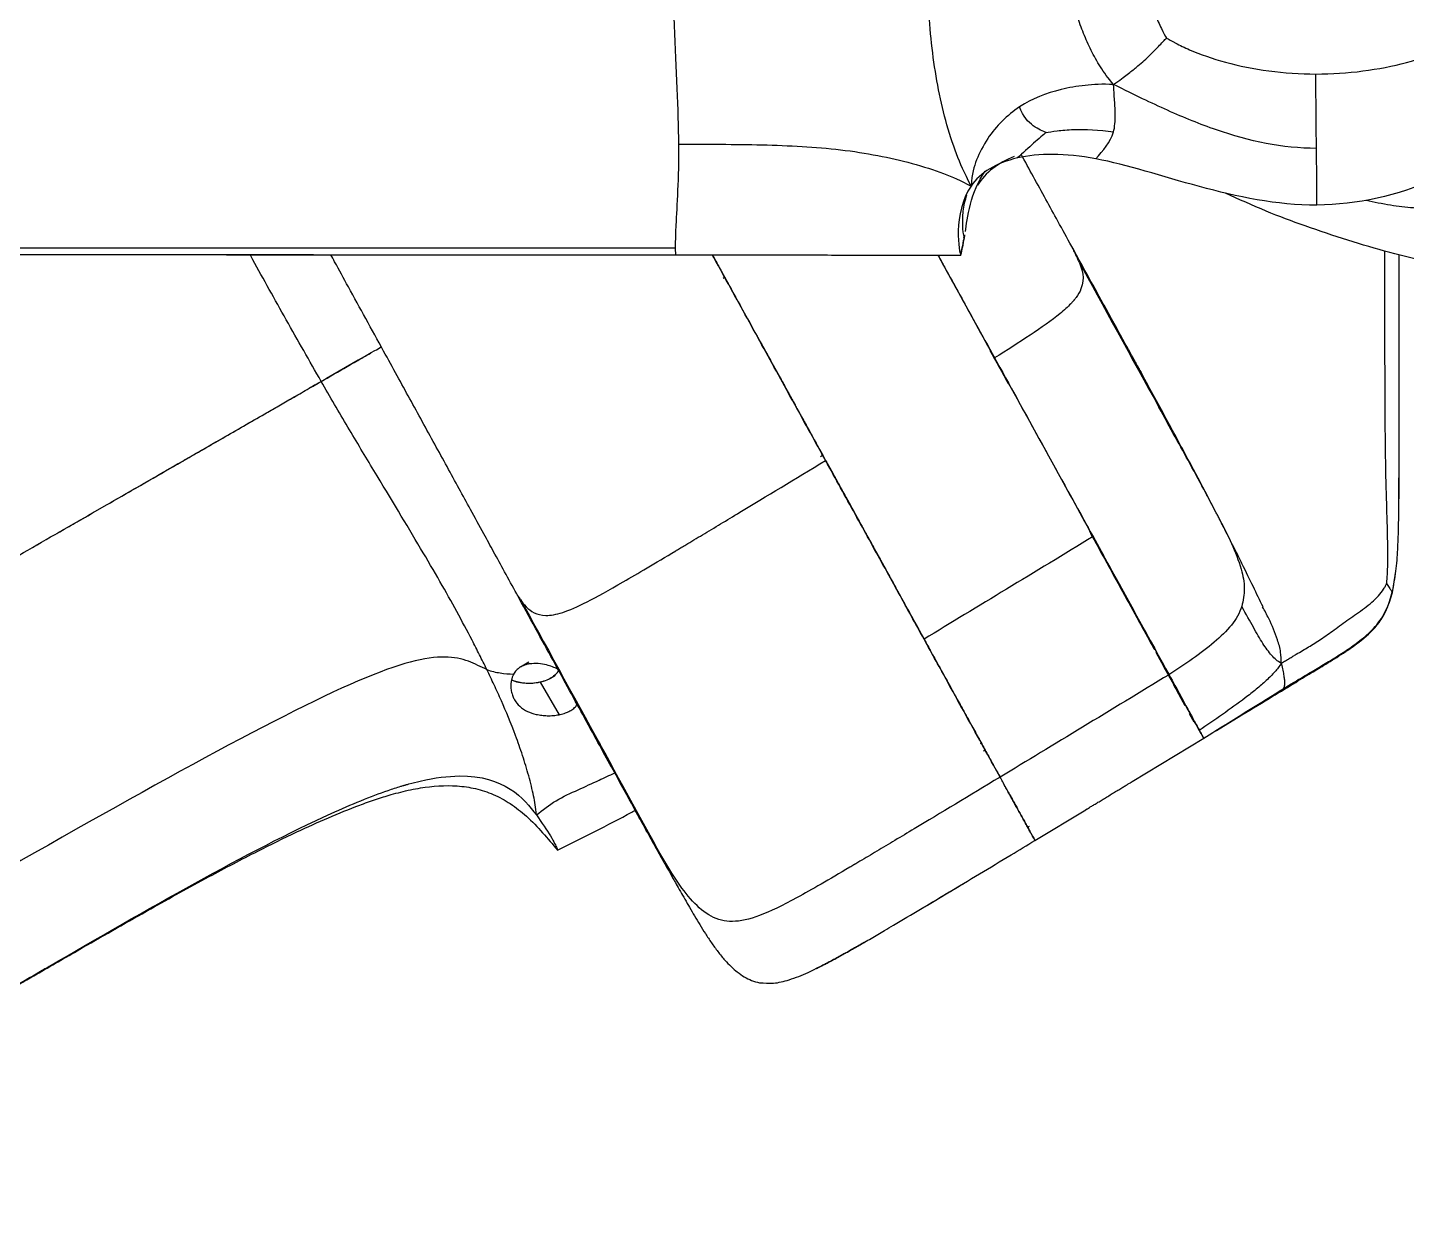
# Model space of a CAD drawing. Header units: millimetres. Extents: x 0 to 1189, y 0 to 841.
# Drawn here: x 638.2 to 708.1, y 562.4 to 622.7 of the extents above; entities that cross this region are included whole.
import ezdxf

# ---------------------------------------------------------------- set-up
doc = ezdxf.new("R2010")
doc.units = ezdxf.units.MM

msp = doc.modelspace()

# ---------------------------------------------------------------- linework, layer by layer
at = {"color": 7, "linetype": 'Continuous', "lineweight": 25}
for p, q in [((685.639, 611.597), (685.684, 611.951)), ((685.69, 612.097), (685.69, 612.098)), ((685.729, 612.116), (685.701, 612.116)), ((685.729, 612.116), (685.749, 612.226)), ((671.091, 611.212), (672.952, 611.21)), ((672.932, 611.21), (672.972, 611.21)), ((672.948, 611.2), (673.391, 610.395)), ((676.852, 611.205), (678.39, 611.203)), ((685.5, 611.189), (685.551, 611.189)), ((685.568, 611.225), (685.635, 611.588)), ((685.608, 611.518), (685.622, 611.597)), ((685.64, 611.698), (685.627, 611.597)), ((685.639, 611.597), (685.627, 611.597)), ((685.641, 611.709), (685.64, 611.698)), ((691.177, 611.622), (691.173, 611.629)), ((673.391, 610.395), (674.169, 608.983)), ((673.493, 610.029), (673.569, 610.073)), ((655.61, 606.227), (655.61, 606.227)), ((654.987, 605.869), (653.373, 604.941)), ((652.823, 604.625), (652.89, 604.663)), ((652.956, 604.702), (652.842, 604.636)), ((647.703, 601.681), (650.056, 603.035)), ((678.426, 600.988), (678.538, 601.053)), ((678.426, 600.988), (678.538, 601.053)), ((678.832, 600.52), (679.421, 599.45)), ((698.497, 598.125), (698.241, 598.61)), ((707.428, 594.095), (707.61, 595.168)), ((707.428, 594.095), (707.428, 594.095)), ((695.432, 591.058), (695.634, 590.69)), ((663.633, 590.549), (663.216, 590.308)), ((664.217, 589.537), (665.169, 587.889)), ((694.23, 584.496), (697.862, 586.699)), ((694.23, 584.496), (697.862, 586.699)), ((697.862, 586.699), (697.862, 586.699)), ((686.543, 586.424), (686.585, 586.447)), ((686.702, 586.062), (686.774, 586.103)), ((687.325, 585.103), (687.449, 584.878)), ((689.303, 581.513), (691.877, 583.071)), ((689.303, 581.513), (691.877, 583.071)), ((689.012, 582.228), (688.935, 582.181)), ((689.07, 581.936), (689.08, 581.942))]:
    msp.add_line(p, q, dxfattribs=at)
at = {"color": 7, "linetype": 'Continuous', "lineweight": 25, "flags": 128}
for points in [[(685.71, 612.098), (685.67, 611.871), (685.638, 611.692)], [(685.649, 611.677), (685.687, 611.888), (685.729, 612.116)], [(639.708, 611.219), (639.762, 611.219), (644.199, 611.219), (648.309, 611.218), (652.089, 611.218)], [(685.549, 611.189), (685.6, 611.474), (685.64, 611.698)]]:
    msp.add_lwpolyline(points, dxfattribs=at)
at = {"color": 7, "linetype": 'Continuous', "lineweight": 25}
for points, knots in [([(686.063, 614.696), (685.708, 615.396), (685.331, 616.25), (684.745, 618.021), (684.356, 619.78), (683.969, 622.333), (683.814, 625.578), (683.803, 629.839), (683.814, 634.1), (683.969, 637.345), (684.356, 639.899), (684.745, 641.657), (685.331, 643.429), (685.708, 644.283), (686.063, 644.983)], [0, 0, 0, 0, 0.0625, 0.125, 0.1875, 0.25, 0.375, 0.5, 0.625, 0.75, 0.8125, 0.875, 0.9375, 1, 1, 1, 1]), ([(695.972, 637.474), (695.918, 637.38), (695.725, 637.027), (695.279, 636.052), (694.532, 633.857), (694.007, 629.839), (694.532, 625.821), (695.279, 623.626), (695.725, 622.651), (695.918, 622.298), (695.972, 622.205)], [0, 0, 0, 0, 0.0625, 0.125, 0.25, 0.5, 0.75, 0.875, 0.9375, 1, 1, 1, 1]), ([(693.286, 619.848), (693.013, 620.174), (692.805, 620.462), (692.538, 620.883), (692.456, 621.021), (692.299, 621.3), (692.225, 621.439), (692.014, 621.861), (691.887, 622.146), (691.654, 622.725), (691.549, 623.02), (691.451, 623.318)], [0, 0, 0, 0, 0.25, 0.25, 0.375, 0.375, 0.5, 0.5, 0.75, 0.75, 1, 1, 1, 1]), ([(693.286, 619.848), (693.603, 620.073), (694.013, 620.376), (694.591, 620.834), (695.073, 621.272), (695.49, 621.697), (695.801, 622.024), (695.934, 622.165), (695.972, 622.205)], [0, 0, 0, 0, 0.125, 0.25, 0.5, 0.75, 0.875, 1, 1, 1, 1]), ([(695.972, 622.205), (696.063, 622.149), (696.406, 621.952), (697.362, 621.494), (699.532, 620.718), (701.941, 620.38), (703.549, 620.378)], [0, 0, 0, 0, 0.125, 0.25, 0.5, 1, 1, 1, 1]), ([(703.549, 620.378), (705.157, 620.376), (707.571, 620.709), (709.773, 621.477), (710.751, 621.932), (711.106, 622.127), (711.2, 622.182)], [0, 0, 0, 0, 0.5, 0.75, 0.875, 1, 1, 1, 1]), ([(693.286, 619.848), (692.72, 619.872), (691.829, 619.829), (690.214, 619.541), (689.158, 619.134), (688.525, 618.716)], [0, 0, 0, 0, 0.25, 0.5, 1, 1, 1, 1]), ([(693.283, 617.441), (693.357, 617.699), (693.387, 618.12), (693.351, 618.913), (693.314, 619.447), (693.286, 619.848)], [0, 0, 0, 0, 0.5, 0.75, 1, 1, 1, 1]), ([(703.579, 616.606), (701.867, 616.611), (699.312, 617.159), (696.452, 618.334), (694.775, 619.116), (693.869, 619.558), (693.286, 619.848)], [0, 0, 0, 0, 0.5, 0.75, 0.875, 1, 1, 1, 1]), ([(689.867, 617.412), (689.811, 617.436), (689.604, 617.522), (689.096, 617.808), (688.697, 618.217), (688.525, 618.716)], [0, 0, 0, 0, 0.25, 0.5, 1, 1, 1, 1]), ([(689.867, 617.412), (689.811, 617.368), (689.611, 617.2), (689.117, 616.761), (688.694, 616.377), (688.412, 616.121)], [0, 0, 0, 0, 0.25, 0.5, 1, 1, 1, 1]), ([(689.867, 617.412), (689.979, 617.434), (690.398, 617.506), (691.521, 617.604), (692.552, 617.559), (693.283, 617.441)], [0, 0, 0, 0, 0.25, 0.5, 1, 1, 1, 1]), ([(671.091, 611.212), (671.085, 611.208), (671.067, 611.744), (671.156, 613.685), (671.263, 615.09), (671.247, 616.825)], [0, 0, 0, 0, 0.5, 0.5, 1, 1, 1, 1]), ([(671.247, 616.825), (672.659, 616.823), (675.524, 616.816), (678.821, 616.659), (681.359, 616.262), (683.078, 615.874), (684.752, 615.326), (685.514, 614.993), (686.063, 614.696)], [0, 0, 0, 0, 0.25, 0.5, 0.625, 0.75, 0.875, 1, 1, 1, 1]), ([(691.167, 611.641), (690.935, 612.063), (690.506, 612.843), (689.855, 614.027), (689.229, 615.166), (688.807, 615.935), (688.597, 616.316)], [0, 0, 0, 0, 0.278398, 0.514169, 0.759278, 1, 1, 1, 1]), ([(609.082, 614.897), (609.559, 614.66), (610.513, 614.187), (611.961, 613.509), (613.443, 612.895), (614.891, 612.407), (616.128, 612.1), (617.143, 611.919), (618.169, 611.786), (619.448, 611.683), (621.057, 611.617), (622.952, 611.584), (625.201, 611.573), (627.995, 611.572), (631.368, 611.571), (635.274, 611.57), (639.469, 611.57), (643.791, 611.57), (647.384, 611.57), (650.226, 611.57), (652.869, 611.57), (655.971, 611.569), (659.428, 611.569), (662.624, 611.568), (665.599, 611.567), (668.394, 611.565), (670.202, 611.564), (671.082, 611.563)], [0, 0, 0, 0, 0.025539, 0.051085, 0.076686, 0.102468, 0.124265, 0.137716, 0.151907, 0.173829, 0.199186, 0.229098, 0.264667, 0.306984, 0.363044, 0.426327, 0.494227, 0.564138, 0.633455, 0.666485, 0.70033, 0.760163, 0.815189, 0.86604, 0.913355, 0.957789, 1, 1, 1, 1]), ([(685.836, 614.235), (685.794, 614.098), (685.656, 613.643), (685.62, 612.974), (685.634, 612.279), (685.684, 612.159), (685.71, 612.098)], [0, 0, 0, 0, 0.10633, 0.354304, 0.670408, 1, 1, 1, 1]), ([(712.179, 610.382), (711.987, 610.396), (711.063, 610.462), (709.429, 610.792), (707.288, 611.312), (705.146, 611.949), (703.055, 612.643), (700.971, 613.42), (699.645, 614.028), (698.959, 614.343)], [0, 0, 0, 0, 0.0415614, 0.2005828, 0.3596068, 0.5187632, 0.6842432, 0.8366343, 1, 1, 1, 1]), ([(706.091, 613.987), (706.503, 613.897), (707.299, 613.724), (708.491, 613.599), (709.638, 613.523), (710.767, 613.53), (711.876, 613.64), (713.024, 613.869), (713.742, 614.217), (714.125, 614.402)], [0, 0, 0, 0, 0.154231, 0.297531, 0.437643, 0.574708, 0.709545, 0.845075, 1, 1, 1, 1]), ([(616.028, 611.796), (616.075, 611.786), (616.166, 611.765), (616.664, 611.66), (617.634, 611.496), (619.263, 611.341), (621.456, 611.251), (624.145, 611.224), (627.377, 611.221), (631.06, 611.22), (635.263, 611.22), (640.716, 611.219), (646.363, 611.219), (650.472, 611.219), (652.089, 611.219)], [0, 0, 0, 0, 0.003972, 0.007766, 0.042259, 0.085707, 0.143685, 0.224592, 0.309178, 0.412339, 0.530685, 0.658469, 0.865569, 1, 1, 1, 1]), ([(685.644, 611.636), (685.648, 611.658), (685.686, 611.865), (685.719, 612.039), (685.749, 612.194)], [0, 0, 0, 0, 0.104572, 1, 1, 1, 1]), ([(653.112, 604.791), (652.518, 605.832), (651.336, 607.902), (650.133, 610.071), (649.548, 611.129), (649.499, 611.218)], [0, 0, 0, 0, 0.481213, 0.956527, 1, 1, 1, 1]), ([(652.089, 611.219), (653.202, 611.218), (657.471, 611.218), (663.805, 611.218), (669.027, 611.214), (671.091, 611.212)], [0, 0, 0, 0, 0.175623, 0.674013, 1, 1, 1, 1]), ([(652.089, 611.218), (656.285, 611.217), (662.619, 611.217), (668.953, 611.214), (671.091, 611.212)], [0, 0, 0, 0, 0.662379, 1, 1, 1, 1]), ([(663.026, 594.012), (662.82, 594.386), (662.436, 595.088), (661.877, 596.108), (661.303, 597.161), (660.72, 598.227), (660.097, 599.367), (659.493, 600.469), (658.87, 601.606), (658.238, 602.755), (657.602, 603.912), (656.947, 605.102), (656.202, 606.458), (655.375, 607.968), (654.549, 609.476), (653.953, 610.562), (653.659, 611.097), (653.593, 611.218)], [0, 0, 0, 0, 0.072159, 0.135146, 0.19006, 0.264681, 0.326347, 0.391164, 0.45655, 0.522079, 0.587324, 0.652568, 0.723056, 0.81572, 0.906694, 0.978881, 1, 1, 1, 1]), ([(672.948, 611.2), (673.064, 610.99), (673.379, 610.417), (673.889, 609.491), (674.503, 608.377), (675.127, 607.245), (675.76, 606.095), (676.37, 604.988), (676.966, 603.907), (677.545, 602.856), (678.121, 601.81), (678.496, 601.13), (678.687, 600.783)], [0, 0, 0, 0, 0.058512, 0.159893, 0.260077, 0.37215, 0.479657, 0.584662, 0.686498, 0.790076, 0.89316, 1, 1, 1, 1]), ([(683.678, 591.723), (683.252, 592.496), (682.4, 594.043), (681.008, 596.569), (679.555, 599.207), (678.288, 601.508), (677.223, 603.439), (676.403, 604.929), (675.563, 606.453), (674.724, 607.976), (673.881, 609.506), (673.29, 610.579), (672.978, 611.146), (672.948, 611.2)], [0, 0, 0, 0, 0.141889, 0.283764, 0.425589, 0.567636, 0.638055, 0.709567, 0.779803, 0.851192, 0.921987, 0.992638, 1, 1, 1, 1]), ([(672.952, 611.21), (673.97, 611.209), (676.049, 611.207), (679.188, 611.201), (682.369, 611.195), (684.489, 611.191), (685.549, 611.189)], [0, 0, 0, 0, 0.2425214, 0.4950143, 0.7475071, 1, 1, 1, 1]), ([(673.181, 611.21), (674.123, 611.209), (676.125, 611.207), (679.188, 611.201), (682.369, 611.195), (684.489, 611.191), (685.549, 611.189)], [0, 0, 0, 0, 0.228494, 0.485663, 0.742831, 1, 1, 1, 1]), ([(684.381, 611.192), (684.461, 611.048), (684.811, 610.413), (685.449, 609.255), (686.336, 607.648), (686.932, 606.567), (687.255, 605.98)], [0, 0, 0, 0, 0.079567, 0.351015, 0.647434, 1, 1, 1, 1]), ([(684.383, 611.192), (684.492, 610.993), (684.863, 610.321), (685.512, 609.145), (686.368, 607.593), (686.944, 606.548), (687.257, 605.981)], [0, 0, 0, 0, 0.109622, 0.371875, 0.659375, 1, 1, 1, 1]), ([(685.622, 611.597), (685.625, 611.597), (685.63, 611.597), (685.633, 611.597), (685.635, 611.597)], [0, 0, 0, 0, 0.494483, 1, 1, 1, 1]), ([(685.638, 611.692), (685.639, 611.694), (685.639, 611.697), (685.64, 611.699), (685.64, 611.699), (685.64, 611.698)], [0, 0, 0, 0, 0.306405, 0.630029, 1, 1, 1, 1]), ([(694.248, 606.035), (694.111, 606.286), (693.821, 606.813), (693.311, 607.74), (692.682, 608.885), (691.965, 610.189), (691.426, 611.17), (691.171, 611.633)], [0, 0, 0, 0, 0.152247, 0.320205, 0.498169, 0.763039, 1, 1, 1, 1]), ([(707.751, 611.218), (707.753, 610.629), (707.757, 609.313), (707.759, 608.136), (707.76, 607.485)], [0, 0, 0, 0, 0.447068, 1, 1, 1, 1]), ([(691.544, 610.843), (691.697, 610.482), (691.904, 609.921), (691.478, 609.158), (691.321, 608.956), (691.279, 608.905), (691.268, 608.892), (691.265, 608.889), (691.264, 608.888), (691.263, 608.886), (691.26, 608.883), (691.249, 608.871), (691.205, 608.819), (691.012, 608.609), (690.038, 607.728), (688.492, 606.757), (687.255, 605.98)], [0, 0, 0, 0, 0.5, 0.625, 0.65625, 0.664062, 0.666016, 0.666504, 0.666504, 0.666992, 0.666992, 0.667969, 0.671875, 0.6875, 0.75, 1, 1, 1, 1]), ([(675.192, 607.126), (675.325, 606.885), (675.589, 606.405), (675.921, 605.804), (676.182, 605.329), (676.381, 604.968), (676.578, 604.611), (676.71, 604.37), (676.776, 604.252)], [0, 0, 0, 0, 0.249862, 0.496642, 0.624387, 0.745051, 0.874295, 1, 1, 1, 1]), ([(707.76, 607.485), (707.76, 607.398), (707.76, 607.223), (707.761, 606.963), (707.761, 606.704), (707.761, 606.446), (707.762, 606.188), (707.762, 605.933), (707.762, 605.678), (707.762, 605.425), (707.762, 605.175), (707.762, 604.926), (707.762, 604.428), (707.762, 603.624), (707.762, 602.515), (707.761, 601.343), (707.76, 600.546), (707.76, 600.063), (707.759, 599.828), (707.759, 599.628), (707.759, 599.459), (707.758, 599.319), (707.758, 599.202), (707.758, 599.139), (707.758, 599.108)], [0, 0, 0, 0, 0.01929, 0.038782, 0.058477, 0.078374, 0.098474, 0.118776, 0.139281, 0.159987, 0.180897, 0.202008, 0.223322, 0.30966, 0.420505, 0.555848, 0.715683, 0.763105, 0.808259, 0.851144, 0.89176, 0.930109, 0.966189, 1, 1, 1, 1]), ([(653.112, 604.791), (653.55, 605.043), (654.452, 605.562), (655.469, 606.146), (656.046, 606.478), (656.157, 606.542)], [0, 0, 0, 0, 0.4323, 0.890965, 1, 1, 1, 1]), ([(653.112, 604.791), (653.55, 605.043), (654.452, 605.562), (655.469, 606.147), (656.046, 606.478), (656.157, 606.542)], [0, 0, 0, 0, 0.432367, 0.891012, 1, 1, 1, 1]), ([(654.971, 605.86), (655.062, 605.912), (655.275, 606.035), (655.488, 606.157), (655.61, 606.227)], [0, 0, 0, 0, 0.42932, 1, 1, 1, 1]), ([(687.02, 606.367), (687.334, 605.797), (687.653, 605.217), (687.957, 604.664), (687.962, 604.655)], [0, 0, 0, 0, 0.984638, 1, 1, 1, 1]), ([(687.255, 605.98), (688.316, 604.055), (690.012, 600.976), (691.703, 597.904), (692.111, 597.162), (692.212, 596.979), (692.238, 596.933), (692.244, 596.921), (692.245, 596.919), (692.246, 596.918), (692.248, 596.914), (692.254, 596.902), (692.28, 596.857), (692.38, 596.675), (692.776, 595.954), (694.29, 593.202), (695.431, 591.122), (696.092, 589.913)], [0, 0, 0, 0, 0.5, 0.625, 0.65625, 0.664062, 0.666016, 0.666504, 0.666626, 0.666626, 0.666748, 0.666992, 0.667969, 0.671875, 0.6875, 0.75, 1, 1, 1, 1]), ([(698.279, 598.543), (697.967, 599.139), (697.276, 600.458), (696.379, 602.129), (695.553, 603.652), (694.908, 604.833), (694.46, 605.65), (694.248, 606.035)], [0, 0, 0, 0, 0.238063, 0.527214, 0.690918, 0.853983, 1, 1, 1, 1]), ([(653.203, 604.844), (653.258, 604.875), (653.371, 604.94), (653.484, 605.005), (653.542, 605.038)], [0, 0, 0, 0, 0.485332, 1, 1, 1, 1]), ([(599.621, 574.033), (599.618, 574.031), (599.565, 574.001), (599.766, 574.117), (600.25, 574.395), (601.081, 574.873), (602.178, 575.504), (603.54, 576.287), (605.152, 577.214), (606.991, 578.271), (609.042, 579.451), (611.294, 580.746), (613.717, 582.139), (616.29, 583.618), (618.766, 585.042), (621.091, 586.379), (623.24, 587.614), (625.418, 588.867), (627.443, 590.031), (629.304, 591.101), (631.022, 592.089), (632.791, 593.106), (634.61, 594.153), (636.434, 595.201), (638.266, 596.255), (640.11, 597.315), (642.015, 598.41), (643.866, 599.474), (645.32, 600.311), (646.398, 600.931), (647.225, 601.406), (648.161, 601.944), (649.182, 602.531), (650.104, 603.061), (650.898, 603.518), (651.58, 603.91), (652.306, 604.328), (652.839, 604.634), (653.112, 604.791)], [0, 0, 0, 0, 0.00288, 0.043738, 0.085028, 0.127234, 0.16854, 0.2099, 0.251708, 0.293283, 0.334646, 0.376184, 0.417898, 0.459273, 0.500693, 0.531954, 0.56289, 0.5942, 0.625082, 0.648423, 0.672488, 0.69737, 0.723152, 0.749909, 0.775726, 0.80272, 0.830934, 0.860403, 0.886053, 0.897204, 0.90987, 0.924051, 0.94035, 0.956955, 0.96662, 0.977028, 0.988254, 1, 1, 1, 1]), ([(599.621, 574.033), (599.618, 574.031), (599.565, 574.001), (599.766, 574.117), (600.25, 574.395), (601.081, 574.873), (602.179, 575.504), (603.54, 576.287), (605.152, 577.214), (606.991, 578.271), (609.042, 579.451), (611.294, 580.746), (613.717, 582.139), (616.29, 583.618), (618.99, 585.171), (621.799, 586.786), (624.686, 588.446), (627.573, 590.106), (630.479, 591.777), (633.435, 593.477), (636.037, 594.973), (638.266, 596.255), (640.111, 597.315), (642.015, 598.41), (643.866, 599.474), (645.32, 600.311), (646.398, 600.931), (647.225, 601.406), (648.162, 601.945), (649.182, 602.531), (650.104, 603.062), (650.898, 603.518), (651.58, 603.91), (652.306, 604.328), (652.839, 604.634), (653.112, 604.791)], [0, 0, 0, 0, 0.0028857, 0.0437485, 0.0850409, 0.1272461, 0.1685566, 0.2099193, 0.251726, 0.2933064, 0.3346716, 0.3762084, 0.4179272, 0.4593048, 0.5007233, 0.5423215, 0.5838433, 0.625094, 0.6643852, 0.7058571, 0.7498966, 0.775717, 0.8027137, 0.8309283, 0.8603972, 0.886049, 0.8972012, 0.9098676, 0.9240487, 0.9403471, 0.9569543, 0.9666195, 0.9770305, 0.9882568, 1, 1, 1, 1]), ([(651.485, 603.856), (651.568, 603.903), (651.723, 603.993), (651.88, 604.083), (651.953, 604.125)], [0, 0, 0, 0, 0.535679, 1, 1, 1, 1]), ([(652.819, 604.623), (652.752, 604.584), (652.65, 604.526), (652.548, 604.467), (652.514, 604.447)], [0, 0, 0, 0, 0.661412, 1, 1, 1, 1]), ([(652.606, 604.5), (652.651, 604.526), (652.746, 604.581), (652.84, 604.635), (652.89, 604.663)], [0, 0, 0, 0, 0.48179, 1, 1, 1, 1]), ([(661.513, 590.174), (661.386, 590.435), (661.261, 590.686), (661.012, 591.181), (660.888, 591.424), (660.511, 592.151), (660.255, 592.631), (659.717, 593.615), (659.435, 594.118), (658.829, 595.176), (658.504, 595.732), (657.446, 597.515), (656.233, 599.512), (654.91, 601.723), (654.016, 603.233), (653.563, 604.007), (653.112, 604.791)], [0, 0, 0, 0, 0.0625, 0.0625, 0.125, 0.125, 0.25, 0.25, 0.375, 0.375, 0.5, 0.5, 0.75, 0.875, 0.875, 1, 1, 1, 1]), ([(676.776, 604.252), (676.82, 604.172), (676.907, 604.013), (677.038, 603.775), (677.17, 603.537), (677.301, 603.298), (677.433, 603.059), (677.565, 602.82), (677.748, 602.487), (677.986, 602.056), (678.28, 601.521), (678.478, 601.162), (678.579, 600.979)], [0, 0, 0, 0, 0.07032, 0.141053, 0.212215, 0.283818, 0.355877, 0.428405, 0.501415, 0.660271, 0.826432, 1, 1, 1, 1]), ([(639.703, 597.081), (639.841, 597.161), (640.118, 597.32), (640.532, 597.558), (640.947, 597.796), (641.361, 598.035), (641.965, 598.382), (642.765, 598.842), (644.08, 599.598), (645.375, 600.343), (646.686, 601.097), (647.349, 601.478), (647.703, 601.681)], [0, 0, 0, 0, 0.050537, 0.101239, 0.152111, 0.203154, 0.254373, 0.375502, 0.500909, 0.747037, 0.864869, 1, 1, 1, 1]), ([(663.209, 593.738), (663.376, 593.495), (663.684, 593.082), (664.367, 592.905), (664.754, 592.936), (665.035, 592.986), (665.187, 593.025), (666.028, 593.3), (667.421, 594.017), (670.094, 595.604), (671.233, 596.286), (671.325, 596.341), (671.354, 596.359), (671.369, 596.368), (671.375, 596.371), (671.379, 596.374), (671.384, 596.377), (671.456, 596.42), (671.796, 596.624), (672.725, 597.182), (674.936, 598.514), (677.135, 599.844), (678.687, 600.783)], [0, 0, 0, 0, 0.25, 0.375, 0.4375, 0.4375, 0.5, 0.5, 0.75, 0.875, 0.882813, 0.884766, 0.885742, 0.88623, 0.886475, 0.886475, 0.886719, 0.886719, 0.890625, 0.90625, 0.9375, 1, 1, 1, 1]), ([(678.956, 600.294), (678.887, 600.42), (678.749, 600.671), (678.608, 600.925), (678.538, 601.053)], [0, 0, 0, 0, 0.499999, 1, 1, 1, 1]), ([(678.687, 600.783), (678.744, 600.679), (678.861, 600.467), (679.035, 600.151), (679.211, 599.831), (679.389, 599.509), (679.567, 599.185), (679.748, 598.858), (679.929, 598.528), (680.282, 597.888), (680.799, 596.949), (681.472, 595.727), (682.129, 594.536), (682.77, 593.371), (683.385, 592.256), (683.98, 591.175), (684.545, 590.149), (685.082, 589.174), (685.582, 588.268), (685.96, 587.582), (686.235, 587.081), (686.424, 586.739), (686.605, 586.411), (686.778, 586.096), (686.944, 585.794), (687.103, 585.506), (687.254, 585.231), (687.399, 584.969), (687.488, 584.807), (687.533, 584.725)], [0, 0, 0, 0, 0.014917, 0.030045, 0.045384, 0.060936, 0.076703, 0.092687, 0.108889, 0.12531, 0.187598, 0.249966, 0.313319, 0.375394, 0.438883, 0.50035, 0.56388, 0.6266, 0.68867, 0.750254, 0.777932, 0.805592, 0.833249, 0.860918, 0.888616, 0.916357, 0.944158, 0.972034, 1, 1, 1, 1]), ([(707.428, 594.095), (707.496, 594.452), (707.633, 595.174), (707.703, 596.252), (707.741, 597.269), (707.753, 598.167), (707.758, 598.904), (707.759, 599.47), (707.759, 599.804), (707.759, 599.93), (707.759, 599.894), (707.759, 599.894)], [0, 0, 0, 0, 0.156323, 0.315858, 0.467774, 0.604987, 0.724101, 0.825471, 0.913999, 0.999995, 1, 1, 1, 1]), ([(679.711, 598.924), (679.771, 598.815), (679.891, 598.597), (680.071, 598.271), (680.25, 597.946), (680.429, 597.621), (680.607, 597.298), (680.784, 596.975), (680.902, 596.762), (680.961, 596.655)], [0, 0, 0, 0, 0.141566, 0.283543, 0.425942, 0.568775, 0.712055, 0.855792, 1, 1, 1, 1]), ([(707.758, 599.108), (707.758, 599.107), (707.758, 599.107), (707.758, 599.103), (707.758, 599.099), (707.758, 599.095), (707.758, 599.091), (707.758, 599.082), (707.758, 599.069), (707.758, 599.033), (707.757, 598.984), (707.757, 598.931), (707.757, 598.89), (707.757, 598.861), (707.757, 598.843), (707.757, 598.84), (707.757, 598.839)], [0, 0, 0, 0, 0.0020305, 0.0094261, 0.0168218, 0.0242177, 0.0316138, 0.0390101, 0.0760053, 0.1129599, 0.261156, 0.4086638, 0.5568272, 0.7048678, 0.8526395, 1, 1, 1, 1]), ([(707.758, 599.108), (707.758, 599.091), (707.758, 599.058), (707.758, 599.016), (707.758, 598.979), (707.757, 598.948), (707.757, 598.923), (707.757, 598.902), (707.757, 598.885), (707.757, 598.871), (707.757, 598.86), (707.757, 598.853), (707.757, 598.847), (707.757, 598.843), (707.757, 598.841), (707.757, 598.839), (707.757, 598.839), (707.757, 598.839)], [0, 0, 0, 0, 0.097289, 0.190204, 0.278744, 0.362909, 0.442699, 0.518115, 0.589157, 0.655824, 0.718116, 0.776033, 0.829576, 0.878744, 0.923537, 0.963956, 1, 1, 1, 1]), ([(698.697, 597.742), (698.663, 597.806), (698.596, 597.936), (698.528, 598.067), (698.494, 598.132)], [0, 0, 0, 0, 0.501289, 1, 1, 1, 1]), ([(700.868, 593.359), (700.708, 593.688), (700.405, 594.309), (699.906, 595.342), (699.415, 596.33), (698.983, 597.183), (698.716, 597.7), (698.608, 597.91)], [0, 0, 0, 0, 0.313205, 0.590673, 0.753915, 0.900262, 1, 1, 1, 1]), ([(692.064, 597.192), (692.194, 596.955), (692.674, 596.083), (693.427, 594.713), (694.285, 593.151), (694.937, 591.962), (695.245, 591.399), (695.358, 591.193)], [0, 0, 0, 0, 0.092899, 0.342407, 0.594214, 0.851166, 1, 1, 1, 1]), ([(680.961, 596.655), (681.027, 596.535), (681.158, 596.297), (681.352, 595.945), (681.544, 595.596), (681.734, 595.251), (681.922, 594.911), (682.107, 594.575), (682.449, 593.954), (682.933, 593.075), (683.549, 591.957), (684.133, 590.896), (684.58, 590.085), (684.901, 589.504), (685.11, 589.123), (685.313, 588.755), (685.51, 588.398), (685.636, 588.169), (685.699, 588.055)], [0, 0, 0, 0, 0.036126, 0.0720766, 0.1078553, 0.1434659, 0.1789124, 0.2141986, 0.2493284, 0.3763616, 0.4990942, 0.625288, 0.7493887, 0.7998985, 0.850191, 0.9002897, 0.950218, 1, 1, 1, 1]), ([(701.788, 590.497), (701.876, 590.547), (701.945, 590.588), (702.043, 590.645), (702.074, 590.664), (702.138, 590.702), (702.17, 590.721), (702.264, 590.778), (702.326, 590.816), (702.443, 590.886), (702.499, 590.92), (702.665, 591.019), (702.772, 591.083), (702.979, 591.205), (703.18, 591.324), (703.384, 591.448), (703.592, 591.579), (703.697, 591.649), (704.021, 591.867), (704.469, 592.187), (704.964, 592.546), (705.35, 592.82), (705.481, 592.912), (705.746, 593.098), (706.013, 593.285), (706.267, 593.485), (706.506, 593.694), (706.618, 593.805), (706.818, 594.031), (706.908, 594.148), (707.019, 594.315), (707.052, 594.37), (707.108, 594.468), (707.13, 594.511), (707.144, 594.538)], [0, 0, 0, 0, 0.03125, 0.03125, 0.046875, 0.046875, 0.0625, 0.0625, 0.09375, 0.09375, 0.125, 0.125, 0.1875, 0.1875, 0.25, 0.3125, 0.3125, 0.375, 0.375, 0.5, 0.625, 0.625, 0.6875, 0.6875, 0.75, 0.8125, 0.8125, 0.875, 0.875, 0.9375, 0.9375, 0.96875, 0.96875, 1, 1, 1, 1]), ([(707.144, 594.538), (707.156, 594.518), (707.2, 594.448), (707.288, 594.304), (707.406, 594.111), (707.416, 594.104), (707.42, 594.101)], [0, 0, 0, 0, 0.125, 0.25, 0.5, 1, 1, 1, 1]), ([(666.465, 587.724), (665.977, 588.614), (665.443, 589.594), (664.291, 591.7), (663.675, 592.827), (663.026, 594.012)], [0, 0, 0, 0, 0.5, 0.5, 1, 1, 1, 1]), ([(697.862, 586.699), (698.443, 587.052), (699.553, 587.725), (701.081, 588.653), (702.33, 589.411), (703.277, 589.986), (704.096, 590.483), (704.952, 591.004), (705.892, 591.662), (706.679, 592.39), (707.183, 593.254), (707.342, 593.8), (707.428, 594.095)], [0, 0, 0, 0, 0.156903, 0.299494, 0.414835, 0.503924, 0.580014, 0.672381, 0.767352, 0.870381, 0.929861, 1, 1, 1, 1]), ([(701.891, 589.203), (702.276, 589.439), (702.594, 589.631), (703.011, 589.88), (703.14, 589.957), (703.384, 590.103), (703.615, 590.24), (703.832, 590.369), (704.047, 590.498), (704.156, 590.563), (704.483, 590.761), (704.925, 591.035), (705.379, 591.347), (705.724, 591.604), (705.84, 591.694), (706.073, 591.882), (706.653, 592.381), (707.178, 593.115), (707.42, 594.101)], [0, 0, 0, 0, 0.125, 0.125, 0.1875, 0.1875, 0.25, 0.3125, 0.3125, 0.375, 0.375, 0.5, 0.625, 0.625, 0.6875, 0.6875, 0.75, 1, 1, 1, 1]), ([(682.978, 592.993), (682.927, 593.085), (682.826, 593.27), (682.721, 593.461), (682.668, 593.556)], [0, 0, 0, 0, 0.499999, 1, 1, 1, 1]), ([(701.788, 590.497), (701.687, 590.557), (701.539, 590.664), (701.303, 590.895), (701.085, 591.17), (700.787, 591.611), (700.397, 592.281), (700.013, 592.982), (699.796, 593.377)], [0, 0, 0, 0, 0.125, 0.25, 0.375, 0.5, 0.75, 1, 1, 1, 1]), ([(701.788, 590.497), (701.788, 590.687), (701.787, 591.093), (701.56, 591.849), (701.247, 592.62), (700.956, 593.159), (700.85, 593.355)], [0, 0, 0, 0, 0.187597, 0.400954, 0.781187, 1, 1, 1, 1]), ([(687.533, 584.725), (687.324, 585.106), (687.085, 585.539), (686.548, 586.514), (686.25, 587.054), (685.6, 588.234), (685.248, 588.873), (684.496, 590.238), (684.097, 590.962), (683.678, 591.723)], [0, 0, 0, 0, 0.25, 0.25, 0.5, 0.5, 0.75, 0.75, 1, 1, 1, 1]), ([(704.941, 591.015), (704.997, 591.051), (705.277, 591.229), (705.542, 591.429), (705.754, 591.588)], [0, 0, 0, 0, 0.201269, 1, 1, 1, 1]), ([(661.513, 590.174), (661.362, 590.24), (661.06, 590.392), (660.422, 590.678), (659.087, 590.984), (654.46, 589.888), (635.816, 579.35), (613.209, 566.343), (606.518, 562.447), (606.518, 562.447)], [0, 0, 0, 0, 0.03125, 0.0625, 0.125, 0.25, 0.5, 0.75, 1, 1, 1, 1]), ([(664.023, 582.804), (663.988, 583.194), (663.899, 583.739), (663.642, 584.795), (663.326, 585.821), (662.848, 587.189), (662.373, 588.327), (661.88, 589.406), (661.634, 589.924), (661.513, 590.174)], [0, 0, 0, 0, 0.125, 0.25, 0.375, 0.5, 0.75, 0.875, 1, 1, 1, 1]), ([(661.513, 590.174), (661.627, 590.131), (661.74, 590.099), (661.966, 590.047), (662.079, 590.026), (662.418, 589.975), (662.644, 589.955), (662.867, 589.944)], [0, 0, 0, 0, 0.25, 0.25, 0.5, 0.5, 1, 1, 1, 1]), ([(665.149, 590.131), (665.097, 590.053), (664.992, 589.894), (664.714, 589.703), (664.375, 589.567), (663.903, 589.469), (663.317, 589.459), (662.957, 589.578), (662.778, 589.638)], [0, 0, 0, 0, 0.124711, 0.254136, 0.382192, 0.513194, 0.758202, 1, 1, 1, 1]), ([(663.68, 590.468), (663.653, 590.463), (663.601, 590.455), (663.525, 590.437), (663.451, 590.416), (663.381, 590.391), (663.314, 590.362), (663.25, 590.329), (663.175, 590.284), (663.092, 590.223), (663.005, 590.14), (662.928, 590.047), (662.888, 589.979), (662.867, 589.944)], [0, 0, 0, 0, 0.074846, 0.147952, 0.219557, 0.289917, 0.3593, 0.427985, 0.496262, 0.615173, 0.737898, 0.865778, 1, 1, 1, 1]), ([(665.107, 590.207), (664.925, 590.283), (664.624, 590.407), (664.121, 590.495), (663.827, 590.477), (663.68, 590.468)], [0, 0, 0, 0, 0.435425, 0.7184619, 1, 1, 1, 1]), ([(665.145, 590.138), (665.118, 590.089), (665.05, 589.961), (664.847, 589.787), (664.556, 589.628), (664.333, 589.568), (664.217, 589.537)], [0, 0, 0, 0, 0.175597, 0.451532, 0.716627, 1, 1, 1, 1]), ([(695.634, 590.69), (695.854, 590.287), (696.292, 589.484), (696.668, 588.791), (696.84, 588.473), (696.904, 588.355)], [0, 0, 0, 0, 0.387682, 0.772664, 1, 1, 1, 1]), ([(701.788, 590.497), (701.688, 590.332), (701.49, 590.074), (701.041, 589.623), (700.53, 589.181), (699.777, 588.587), (698.827, 587.907), (698.026, 587.367), (697.626, 587.097)], [0, 0, 0, 0, 0.125, 0.25, 0.375, 0.5, 0.75, 1, 1, 1, 1]), ([(701.788, 590.497), (701.83, 590.345), (701.879, 590.136), (701.927, 589.855), (701.953, 589.649), (701.963, 589.436), (701.937, 589.286), (701.904, 589.226), (701.891, 589.203)], [0, 0, 0, 0, 0.125, 0.25, 0.375, 0.5, 0.75, 1, 1, 1, 1]), ([(662.867, 589.944), (662.858, 589.926), (662.838, 589.887), (662.812, 589.827), (662.789, 589.764), (662.769, 589.698), (662.753, 589.628), (662.74, 589.556), (662.726, 589.438), (662.725, 589.261), (662.75, 589.082), (662.788, 588.935), (662.834, 588.801), (662.881, 588.7), (662.986, 588.519), (663.167, 588.293), (663.54, 588.05), (663.941, 587.915), (664.287, 587.856), (664.529, 587.838), (664.726, 587.839), (664.879, 587.847), (665.027, 587.863), (665.122, 587.88), (665.169, 587.889)], [0, 0, 0, 0, 0.015554, 0.031849, 0.048908, 0.066751, 0.085395, 0.104853, 0.12514, 0.180778, 0.250015, 0.278074, 0.3128, 0.375394, 0.376842, 0.500829, 0.634029, 0.750752, 0.816256, 0.875542, 0.908923, 0.940747, 0.971081, 1, 1, 1, 1]), ([(664.217, 589.537), (664.074, 589.512), (663.766, 589.46), (663.331, 589.484), (662.988, 589.542), (662.826, 589.611), (662.77, 589.635)], [0, 0, 0, 0, 0.269524, 0.580321, 0.856423, 1, 1, 1, 1]), ([(696.102, 589.919), (696.304, 589.55), (696.708, 588.813), (697.116, 588.064), (697.42, 587.505), (697.623, 587.129), (697.758, 586.88), (697.83, 586.751), (697.853, 586.71), (697.854, 586.708), (697.854, 586.708)], [0, 0, 0, 0, 0.179569, 0.35883, 0.528314, 0.677881, 0.799947, 0.900798, 0.990847, 1, 1, 1, 1]), ([(665.169, 587.889), (665.257, 587.909), (665.429, 587.949), (665.67, 588.047), (665.872, 588.173), (666.027, 588.3), (666.069, 588.39), (666.083, 588.422)], [0, 0, 0, 0, 0.226916, 0.439732, 0.659575, 0.881865, 1, 1, 1, 1]), ([(685.566, 588.295), (685.54, 588.344), (685.487, 588.44), (685.43, 588.543), (685.401, 588.595)], [0, 0, 0, 0, 0.499999, 1, 1, 1, 1]), ([(668.942, 583.213), (668.67, 583.709), (668.323, 584.339), (667.492, 585.851), (667.007, 586.733), (666.465, 587.724)], [0, 0, 0, 0, 0.5, 0.5, 1, 1, 1, 1]), ([(697.126, 587.945), (697.161, 587.881), (697.225, 587.762), (697.289, 587.645), (697.326, 587.579), (697.338, 587.559), (697.339, 587.557), (697.339, 587.557)], [0, 0, 0, 0, 0.286425, 0.532214, 0.751462, 0.994843, 1, 1, 1, 1]), ([(697.626, 587.097), (697.662, 587.031), (697.729, 586.909), (697.795, 586.794), (697.827, 586.739), (697.833, 586.73), (697.834, 586.729)], [0, 0, 0, 0, 0.374743, 0.696326, 0.982916, 1, 1, 1, 1]), ([(697.86, 586.7), (697.86, 586.699), (697.861, 586.699), (697.861, 586.699), (697.862, 586.699), (697.862, 586.699), (697.862, 586.699), (697.862, 586.699), (697.862, 586.699), (697.862, 586.699), (697.862, 586.699), (697.862, 586.699), (697.862, 586.699), (697.862, 586.699)], [0, 0, 0, 0, 0.077515, 0.1743605, 0.2665586, 0.3461034, 0.426506, 0.4972915, 0.5748415, 0.6676898, 0.7723845, 0.8844788, 1, 1, 1, 1]), ([(617.848, 562.734), (617.848, 562.734), (619.144, 563.488), (622.256, 565.286), (623.144, 565.799), (623.373, 565.932), (623.431, 565.965), (623.445, 565.973), (623.449, 565.975), (623.45, 565.976), (623.454, 565.978), (623.47, 565.987), (623.527, 566.021), (623.761, 566.155), (624.722, 566.711), (627.366, 568.236), (631.308, 570.51), (635.201, 572.757), (637.239, 573.934), (638.278, 574.534), (638.803, 574.837), (639.066, 574.989), (639.198, 575.066), (639.264, 575.104), (639.297, 575.123), (639.314, 575.133), (639.322, 575.137), (639.325, 575.139), (639.328, 575.141), (639.329, 575.142), (644.167, 577.937), (650.759, 581.752), (655.868, 583.846), (656.992, 584.214), (657.263, 584.296), (657.33, 584.315), (657.347, 584.32), (657.351, 584.321), (657.353, 584.322), (657.357, 584.323), (657.375, 584.328), (657.442, 584.348), (657.706, 584.422), (658.721, 584.68), (662.151, 585.086), (663.384, 583.662), (664.023, 582.804)], [0, 0, 0, 0, 0.25, 0.3125, 0.328125, 0.332031, 0.333008, 0.333252, 0.333313, 0.333313, 0.333374, 0.333496, 0.333984, 0.335938, 0.34375, 0.375, 0.4375, 0.46875, 0.484375, 0.492188, 0.496094, 0.498047, 0.499023, 0.499512, 0.499756, 0.499878, 0.499939, 0.499969, 0.499969, 0.5, 0.5, 0.75, 0.8125, 0.828125, 0.832031, 0.833008, 0.833252, 0.833313, 0.833313, 0.833374, 0.833496, 0.833984, 0.835938, 0.84375, 0.875, 1, 1, 1, 1]), ([(664.023, 582.804), (664.347, 583.06), (665, 583.577), (666.116, 584.068), (667.113, 584.529), (667.728, 584.815), (667.994, 584.938)], [0, 0, 0, 0, 0.272732, 0.55066, 0.806134, 1, 1, 1, 1]), ([(687.533, 584.725), (685.98, 583.786), (683.779, 582.459), (681.563, 581.132), (680.631, 580.578), (680.287, 580.374), (680.217, 580.332), (680.213, 580.33), (680.211, 580.328), (680.207, 580.326), (680.201, 580.323), (680.186, 580.314), (680.157, 580.296), (680.065, 580.242), (678.922, 579.565), (676.231, 577.999), (674.76, 577.413), (673.769, 577.404), (673.583, 577.426), (673.223, 577.518), (672.705, 577.725), (671.619, 578.635), (670.821, 579.944), (670.28, 580.868)], [0, 0, 0, 0, 0.0625, 0.09375, 0.109375, 0.113281, 0.113403, 0.113403, 0.113525, 0.113525, 0.11377, 0.114258, 0.115234, 0.117188, 0.125, 0.25, 0.5, 0.5, 0.5625, 0.5625, 0.625, 0.75, 1, 1, 1, 1]), ([(687.533, 584.725), (687.558, 584.681), (687.607, 584.591), (687.678, 584.462), (687.748, 584.335), (687.817, 584.21), (687.885, 584.087), (687.951, 583.967), (688.016, 583.849), (688.079, 583.734), (688.142, 583.621), (688.203, 583.51), (688.263, 583.401), (688.321, 583.295), (688.413, 583.128), (688.533, 582.91), (688.674, 582.655), (688.803, 582.42), (688.919, 582.21), (689.02, 582.026), (689.138, 581.812), (689.231, 581.644), (689.282, 581.55), (689.3, 581.519), (689.302, 581.514), (689.302, 581.514), (689.303, 581.513), (689.303, 581.513), (689.303, 581.513), (689.303, 581.513)], [0, 0, 0, 0, 0.008801, 0.017736, 0.026805, 0.03601, 0.045352, 0.054832, 0.064452, 0.074212, 0.084114, 0.094158, 0.104345, 0.114677, 0.125153, 0.154924, 0.185631, 0.217288, 0.249909, 0.280953, 0.312436, 0.374723, 0.406244, 0.437414, 0.468337, 0.479134, 0.499858, 0.650523, 1, 1, 1, 1]), ([(689.303, 581.513), (689.303, 581.513), (689.303, 581.513), (689.303, 581.513), (689.302, 581.514), (689.302, 581.514), (689.3, 581.519), (689.282, 581.55), (689.231, 581.644), (689.138, 581.812), (689.02, 582.026), (688.919, 582.21), (688.803, 582.42), (688.674, 582.655), (688.533, 582.91), (688.398, 583.155), (688.273, 583.383), (688.161, 583.586), (688.045, 583.796), (687.924, 584.015), (687.799, 584.242), (687.67, 584.476), (687.579, 584.643), (687.533, 584.725)], [0, 0, 0, 0, 0.3494732, 0.5001427, 0.5208613, 0.5316638, 0.5625865, 0.5937563, 0.625278, 0.6875653, 0.7190426, 0.7500921, 0.7827093, 0.814365, 0.8450728, 0.8748477, 0.8941876, 0.9130299, 0.9313807, 0.9492459, 0.9666326, 0.983548, 1, 1, 1, 1]), ([(617.848, 562.734), (620.449, 564.231), (625.477, 567.122), (630.797, 570.186), (633.806, 571.92), (634.677, 572.422), (635.541, 572.92), (636.396, 573.414), (637.243, 573.903), (638.045, 574.366), (639.3, 575.09), (641.422, 576.316), (644.288, 577.955), (647.245, 579.592), (649.718, 580.894), (651.736, 581.889), (653.459, 582.67), (654.66, 583.159), (655.461, 583.45), (655.861, 583.588), (656.26, 583.718), (656.687, 583.846), (657.312, 584.015), (658.417, 584.25), (659.703, 584.343), (660.945, 584.167), (661.859, 583.869), (662.731, 583.392), (663.871, 582.483), (664.595, 581.616), (665.097, 581.017)], [0, 0, 0, 0, 0.167034, 0.322875, 0.3417, 0.360356, 0.378844, 0.397164, 0.415316, 0.433301, 0.448705, 0.496, 0.569677, 0.63247, 0.684135, 0.725208, 0.757712, 0.789423, 0.797332, 0.805189, 0.812972, 0.820731, 0.830005, 0.849048, 0.883665, 0.901171, 0.918848, 0.937102, 0.956475, 1, 1, 1, 1]), ([(691.878, 583.07), (691.878, 583.07), (691.879, 583.071), (691.883, 583.073), (691.89, 583.078), (691.903, 583.086), (691.927, 583.1), (691.978, 583.131), (692.069, 583.186), (692.217, 583.276), (692.397, 583.385), (692.601, 583.508), (692.823, 583.643), (693.054, 583.783), (693.285, 583.923), (693.507, 584.057), (693.711, 584.181), (693.891, 584.29), (694.038, 584.38), (694.129, 584.435), (694.181, 584.466), (694.209, 584.483), (694.227, 584.494), (694.229, 584.495), (694.23, 584.496)], [0, 0, 0, 0, 0.015733, 0.031432, 0.047133, 0.06287, 0.093976, 0.125129, 0.187314, 0.250088, 0.312863, 0.375049, 0.437235, 0.50001, 0.562784, 0.62497, 0.687157, 0.749931, 0.812705, 0.87489, 0.906027, 0.937149, 0.96857, 1, 1, 1, 1]), ([(669.636, 581.939), (669.64, 581.935), (669.648, 581.923), (669.433, 582.318), (669.107, 582.913), (668.942, 583.213)], [0, 0, 0, 0, 0.226066, 0.608825, 1, 1, 1, 1]), ([(664.023, 582.804), (664.289, 582.424), (664.809, 581.68), (665.082, 581.081), (665.076, 581.076), (665.073, 581.074)], [0, 0, 0, 0, 0.386953, 0.757052, 1, 1, 1, 1]), ([(665.099, 581.015), (666.362, 581.646), (667.68, 582.304), (668.972, 583.012), (669.026, 583.041)], [0, 0, 0, 0, 0.95848, 1, 1, 1, 1]), ([(669.026, 583.041), (669.037, 583.021), (669.245, 582.642), (669.48, 582.215), (669.588, 582.022), (669.643, 581.925)], [0, 0, 0, 0, 0.026985, 0.507258, 1, 1, 1, 1]), ([(669.026, 583.041), (669.032, 583.03), (669.086, 582.931), (669.114, 582.881), (669.139, 582.836)], [0, 0, 0, 0, 0.1146, 1, 1, 1, 1]), ([(669.571, 582.054), (669.589, 582.02), (669.633, 581.942), (669.703, 581.815), (669.778, 581.68), (669.877, 581.501), (669.994, 581.291), (670.138, 581.032), (670.276, 580.787), (670.389, 580.585), (670.473, 580.435), (670.646, 580.127), (670.9, 579.677), (671.221, 579.109), (671.574, 578.492), (671.826, 578.057), (672.062, 577.652), (672.32, 577.221), (672.592, 576.783), (672.896, 576.323), (673.235, 575.853), (673.584, 575.43), (673.914, 575.089), (674.233, 574.813), (674.578, 574.579), (674.949, 574.395), (675.208, 574.333), (675.344, 574.3)], [0, 0, 0, 0, 0.003928, 0.009057, 0.014073, 0.019246, 0.030944, 0.045552, 0.07442, 0.113504, 0.161433, 0.20569, 0.255446, 0.29536, 0.312973, 0.335133, 0.366569, 0.406631, 0.452392, 0.499983, 0.548804, 0.602466, 0.655191, 0.721589, 0.802073, 0.895648, 1, 1, 1, 1]), ([(680.638, 576.338), (680.647, 576.343), (680.765, 576.411), (680.995, 576.546), (681.333, 576.743), (681.711, 576.965), (682.897, 577.665), (685.038, 578.943), (687.429, 580.38), (688.901, 581.27), (689.303, 581.513)], [0, 0, 0, 0, 0.0031635, 0.0404553, 0.0792204, 0.1194915, 0.1706834, 0.48866, 0.8604011, 1, 1, 1, 1]), ([(683.438, 577.989), (683.438, 577.989), (683.438, 577.989), (683.443, 577.992), (683.45, 577.996), (683.463, 578.004), (683.487, 578.018), (683.539, 578.049), (683.63, 578.104), (683.778, 578.192), (683.959, 578.3), (684.164, 578.422), (684.386, 578.555), (684.618, 578.694), (684.85, 578.833), (685.073, 578.966), (685.278, 579.089), (685.458, 579.197), (685.606, 579.286), (685.697, 579.34), (685.749, 579.371), (685.777, 579.388), (685.795, 579.399), (685.797, 579.4), (685.798, 579.401)], [0, 0, 0, 0, 0.015726, 0.031423, 0.047125, 0.06287, 0.093951, 0.12513, 0.187315, 0.250089, 0.312864, 0.375049, 0.437235, 0.50001, 0.562784, 0.62497, 0.687156, 0.749931, 0.812705, 0.874889, 0.90601, 0.937149, 0.968564, 1, 1, 1, 1]), ([(678.223, 575.021), (678.223, 575.021), (678.224, 575.022), (678.23, 575.025), (678.239, 575.029), (678.253, 575.036), (678.27, 575.044), (678.291, 575.055), (678.337, 575.077), (678.423, 575.12), (678.577, 575.198), (678.764, 575.295), (678.976, 575.407), (679.204, 575.53), (679.441, 575.659), (679.678, 575.791), (679.904, 575.918), (680.112, 576.036), (680.294, 576.14), (680.444, 576.226), (680.536, 576.279), (680.589, 576.31), (680.617, 576.326), (680.635, 576.336), (680.637, 576.337), (680.638, 576.338)], [0, 0, 0, 0, 0.017858, 0.035634, 0.053379, 0.071146, 0.088991, 0.10697, 0.125141, 0.18698, 0.250096, 0.312189, 0.375058, 0.437487, 0.500017, 0.562465, 0.624973, 0.687265, 0.749926, 0.812145, 0.874887, 0.906199, 0.937305, 0.968478, 1, 1, 1, 1]), ([(680.638, 576.338), (680.638, 576.338), (680.637, 576.337), (680.631, 576.334), (680.622, 576.329), (680.609, 576.321), (680.592, 576.312), (680.572, 576.3), (680.528, 576.274), (680.444, 576.226), (680.293, 576.139), (680.112, 576.036), (679.903, 575.917), (679.677, 575.79), (679.441, 575.659), (679.205, 575.53), (678.976, 575.407), (678.764, 575.295), (678.578, 575.199), (678.424, 575.12), (678.328, 575.073), (678.274, 575.046), (678.244, 575.032), (678.226, 575.023), (678.224, 575.022), (678.223, 575.021)], [0, 0, 0, 0, 0.018101, 0.036034, 0.053854, 0.07162, 0.089387, 0.107212, 0.125148, 0.188098, 0.25011, 0.313092, 0.375063, 0.437734, 0.500018, 0.562362, 0.624974, 0.68748, 0.749937, 0.812861, 0.874893, 0.906545, 0.937738, 0.968788, 1, 1, 1, 1]), ([(675.344, 574.3), (675.576, 574.28), (676.082, 574.237), (676.912, 574.454), (677.633, 574.732), (678.078, 574.959), (678.218, 575.03)], [0, 0, 0, 0, 0.230307, 0.502791, 0.843531, 1, 1, 1, 1])]:
    msp.add_open_spline(points, degree=3, knots=knots, dxfattribs=at)
for points in [[(671.247, 616.825), (671.232, 618.557), (670.958, 622.677), (670.954, 629.839), (670.958, 637.001), (671.232, 641.122), (671.247, 642.853)], [(703.579, 616.606), (703.569, 617.471), (703.556, 618.196), (703.549, 620.378)], [(688.525, 618.716), (688.209, 618.506), (687.613, 618.014), (686.882, 617.148), (686.297, 616.011), (686.108, 615.335), (686.063, 614.696)], [(714.796, 618.586), (711.81, 615.6), (707.676, 613.761), (703.605, 613.733)], [(692.396, 616.077), (692.765, 616.501), (693.134, 616.925), (693.283, 617.441)], [(688.412, 616.121), (687.339, 615.873), (686.538, 615.38), (686.063, 614.696)], [(688.248, 616.192), (687.422, 615.877), (686.801, 615.379), (686.394, 614.746)], [(692.396, 616.077), (690.83, 616.372), (689.485, 616.369), (688.412, 616.121)], [(703.605, 613.733), (699.534, 613.705), (695.526, 615.487), (692.396, 616.077)], [(703.605, 613.733), (703.597, 614.737), (703.59, 615.741), (703.579, 616.606)], [(685.78, 612.392), (685.865, 613.004), (686.039, 614.44), (686.785, 615.449)], [(686.063, 614.696), (685.118, 613.336), (685.458, 611.221), (685.549, 611.189)], [(691.544, 610.843), (692.652, 608.827), (694.273, 605.876), (695.592, 603.479)], [(687.257, 605.981), (688.671, 603.415), (690.612, 599.891), (692.249, 596.919)], [(678.956, 600.294), (678.818, 600.545), (678.679, 600.798), (678.538, 601.053)], [(692.249, 596.919), (689.307, 595.134), (686.364, 593.348), (683.678, 591.723)], [(692.249, 596.919), (693.886, 593.948), (695.219, 591.53), (696.102, 589.919)], [(663.209, 593.738), (663.141, 593.835), (663.08, 593.928), (663.026, 594.012)], [(663.209, 593.738), (664.318, 591.722), (665.94, 588.772), (667.258, 586.374)], [(682.978, 592.993), (682.877, 593.177), (682.774, 593.365), (682.668, 593.556)], [(699.796, 593.377), (699.579, 592.716), (698.536, 591.535), (696.907, 590.454), (696.092, 589.913)], [(696.102, 589.919), (693.161, 588.134), (690.22, 586.349), (687.533, 584.725)], [(696.092, 589.913), (696.973, 588.301), (697.406, 587.498), (697.626, 587.097)], [(701.319, 589.982), (701.321, 589.977), (701.322, 589.974), (701.323, 589.972)], [(697.858, 586.698), (698.608, 587.165), (700.109, 588.1), (701.377, 588.888), (701.891, 589.203)], [(685.566, 588.295), (685.514, 588.391), (685.459, 588.491), (685.401, 588.595)], [(666.465, 587.724), (666.712, 587.289), (666.978, 586.834), (667.258, 586.374)], [(670.28, 580.868), (669.59, 582.13), (668.576, 583.976), (667.258, 586.374)], [(670.28, 580.868), (669.849, 581.605), (669.411, 582.375), (668.942, 583.213)]]:
    msp.add_open_spline(points, degree=3, dxfattribs=at)
at = {"color": 8, "linetype": 'Continuous', "lineweight": 25}
for points, knots in [([(691.544, 610.843), (691.488, 610.972), (691.371, 611.238), (691.252, 611.479), (691.187, 611.604), (691.179, 611.618), (691.177, 611.622)], [0, 0, 0, 0, 0.2957569, 0.6094998, 0.876537, 1, 1, 1, 1]), ([(707.144, 594.538), (707.156, 594.694), (707.185, 595.081), (707.199, 595.801), (707.192, 596.782), (707.159, 597.984), (707.105, 599.767), (707.066, 602.117), (707.057, 604.307), (707.053, 605.926), (707.052, 607.048), (707.051, 608.575), (707.051, 610.084), (707.048, 611.099), (707.047, 611.402)], [0, 0, 0, 0, 0.030253, 0.075592, 0.130777, 0.205871, 0.288526, 0.446481, 0.621733, 0.676173, 0.732919, 0.820306, 0.946378, 1, 1, 1, 1]), ([(694.248, 606.035), (694.274, 605.988), (694.389, 605.778), (694.601, 605.388), (695.032, 604.587), (695.358, 603.941), (695.592, 603.479)], [0, 0, 0, 0, 0.055798, 0.248446, 0.461311, 1, 1, 1, 1]), ([(698.241, 598.61), (698.147, 598.788), (697.858, 599.34), (697.236, 600.484), (696.44, 601.937), (695.874, 602.966), (695.592, 603.479)], [0, 0, 0, 0, 0.1580971, 0.4897506, 0.7455487, 1, 1, 1, 1]), ([(698.692, 597.742), (698.891, 597.356), (699.305, 596.554), (699.751, 595.414), (699.983, 594.311), (699.857, 593.68), (699.796, 593.377)], [0, 0, 0, 0, 0.283124, 0.588889, 0.802534, 1, 1, 1, 1]), ([(707.428, 594.095), (707.428, 594.095), (707.428, 594.095), (707.428, 594.095), (707.428, 594.095), (707.428, 594.095), (707.424, 594.097), (707.42, 594.101)], [0, 0, 0, 0, 0.125, 0.125, 0.25, 0.5, 1, 1, 1, 1])]:
    msp.add_open_spline(points, degree=3, knots=knots, dxfattribs=at)

doc.saveas('drawing.dxf')
